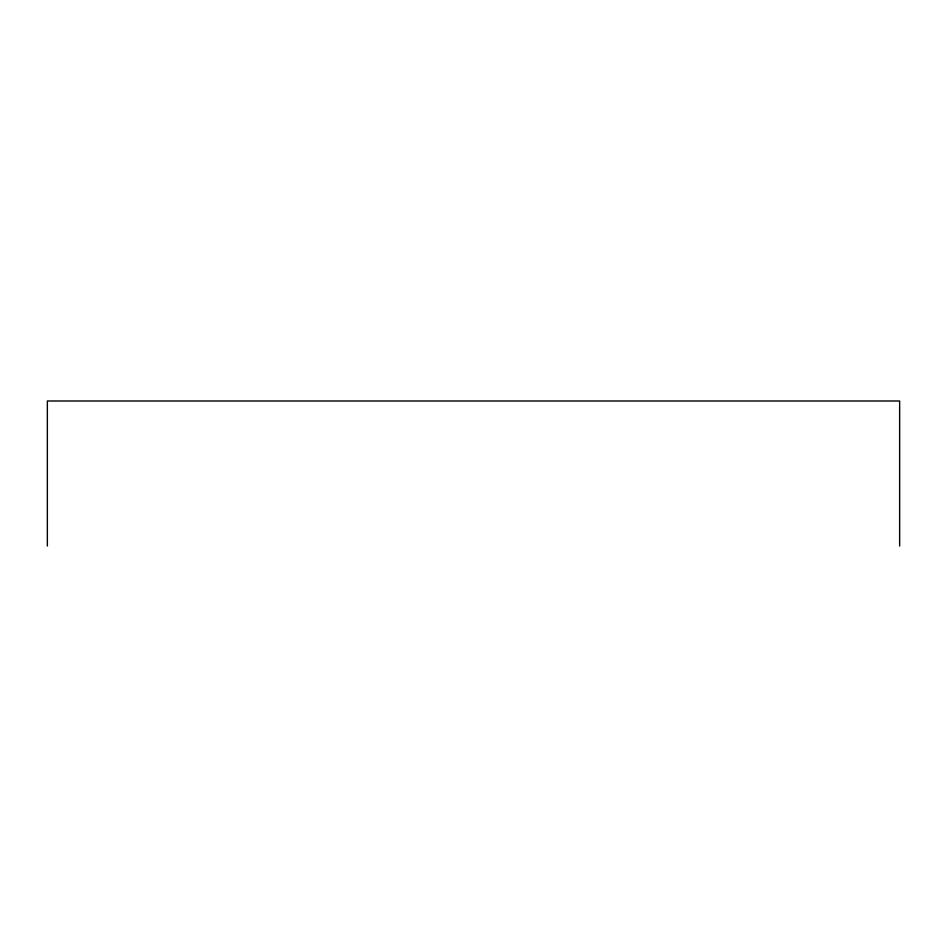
<?xml version="1.0" encoding="UTF-8"?>
<svg xmlns="http://www.w3.org/2000/svg" width="947" height="947" viewBox="0 0 947 947"><rect width="100%" height="100%" fill="white"/><g stroke="black" fill="none" stroke-linecap="round" stroke-linejoin="round"><path stroke-width="1.42" d="M899.65 546.005L899.65 400.995L47.35 400.995L47.35 546.005"/></g></svg>
